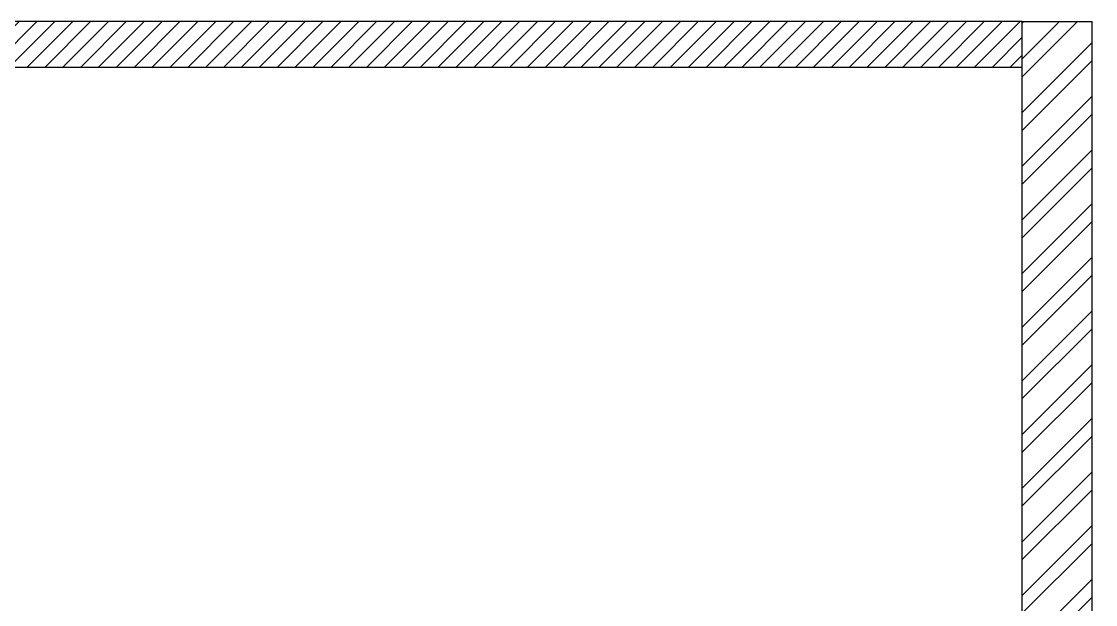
# Model space of a CAD drawing. Header units: feet. Extents: x 7095689 to 7102685, y -5286625 to -5269918.
# Drawn here: x 7099148 to 7102685, y -5271837 to -5269918 of the extents above; entities that cross this region are included whole.
import ezdxf

# ---------------------------------------------------------------- set-up
doc = ezdxf.new("R2010")
doc.units = ezdxf.units.FT
doc.header["$LTSCALE"] = 33
doc.header["$MEASUREMENT"] = 0
doc.layers.add('A-WALL', color=1, linetype='Continuous')
doc.layers.add('LENS-DIM', color=252, linetype='Continuous', lineweight=5)
doc.layers.add('LN-HATCH', color=251, linetype='Continuous', lineweight=0)

# ---------------------------------------------------------------- blocks, each defined once
blk = doc.blocks.new('A$C3e6d6f2c')
at = {"layer": 'LN-HATCH'}
h = blk.add_hatch(dxfattribs=at)
h.set_pattern_fill('ANSI31', color=256, scale=333, angle=180)
h.paths.add_polyline_path([(4577.1, 11289.4), (-856.9, 11289.4), (-856.9, 11139.4), (4577.1, 11139.4)])
h = blk.add_hatch(dxfattribs=at)
h.set_pattern_fill('ANSI32', color=256, scale=333, angle=180)
h.set_pattern_definition([(225, (-7165569.34, 5284771.45), (88.2999593, -88.2999593), []), (225, (-7165628.21, 5284771.45), (88.2999593, -88.2999593), [])])
h.paths.add_polyline_path([(4818.5, -1208.6), (4588.5, -1208.6), (4588.5, -3667.6), (4818.5, -3667.6)])
h.paths.add_polyline_path([(4807.1, 11289.4), (4577.1, 11289.4), (4577.1, -923.6), (4807.1, -923.6)])
at = {"layer": 'A-WALL'}
for p, q in [((4577.1, -923.6), (4577.1, 11289.4)), ((4577.1, 11289.4), (4807.1, 11289.4)), ((4807.1, -923.6), (4807.1, 11289.4))]:
    blk.add_line(p, q, dxfattribs=at)
blk.add_lwpolyline([(4577.1, 11289.4), (-856.9, 11289.4), (-856.9, 11139.4), (4577.1, 11139.4)], close=True, dxfattribs=at)
blk = doc.blocks.new('A$C3279b96f')
at = {"layer": 'LENS-DIM', "color": 2}
blk.add_blockref('A$C3e6d6f2c', (-2268.4, -9688.2), dxfattribs=at)

msp = doc.modelspace()

# ---------------------------------------------------------------- block references
at = {"layer": 'LENS-DIM', "color": 2}
msp.add_blockref('A$C3279b96f', (7100134.9, -5271519.7), dxfattribs=at)

doc.saveas('drawing.dxf')
